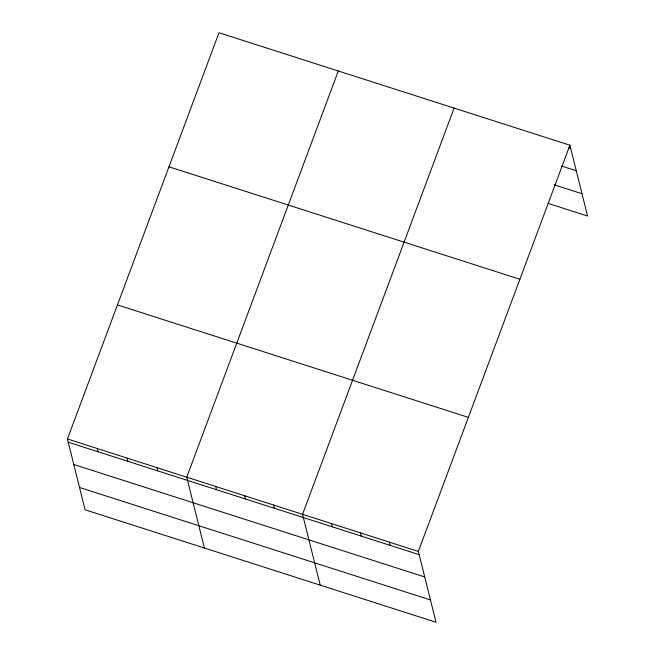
<?xml version="1.0" encoding="UTF-8"?>
<svg xmlns="http://www.w3.org/2000/svg" width="655" height="655" viewBox="0 0 655 655"><rect width="100%" height="100%" fill="white"/><g stroke="black" fill="none" stroke-linecap="round" stroke-linejoin="round"><path stroke-width="0.98" d="M569.907 145.205L418.357 551.428L436.017 622.25L85.093 509.795L67.44 438.965L218.983 32.75L569.907 145.205L587.56 216.035L547.998 203.353M338.299 70.986L186.749 477.2L204.409 548.03M454.103 108.1L302.553 514.314L320.213 585.136M568.777 147.825L570.71 148.439M561.793 166.108L576.269 170.75M554.015 184.759L582 193.724M168.974 166.804L519.89 279.259M117.45 304.919L468.366 417.374M67.44 438.965L418.357 551.428M68.243 442.199L419.167 554.662M73.802 464.501L424.727 576.965M79.533 487.484L430.458 599.947M389.406 542.152L390.216 545.386M360.455 532.867L361.265 536.101M331.504 523.591L332.314 526.825M273.602 505.038L274.412 508.272M244.651 495.761L245.461 498.995M215.7 486.485L216.51 489.711M156.922 467.645L157.732 470.88M127.095 458.082L127.897 461.317M97.267 448.528L98.07 451.762"/></g></svg>
